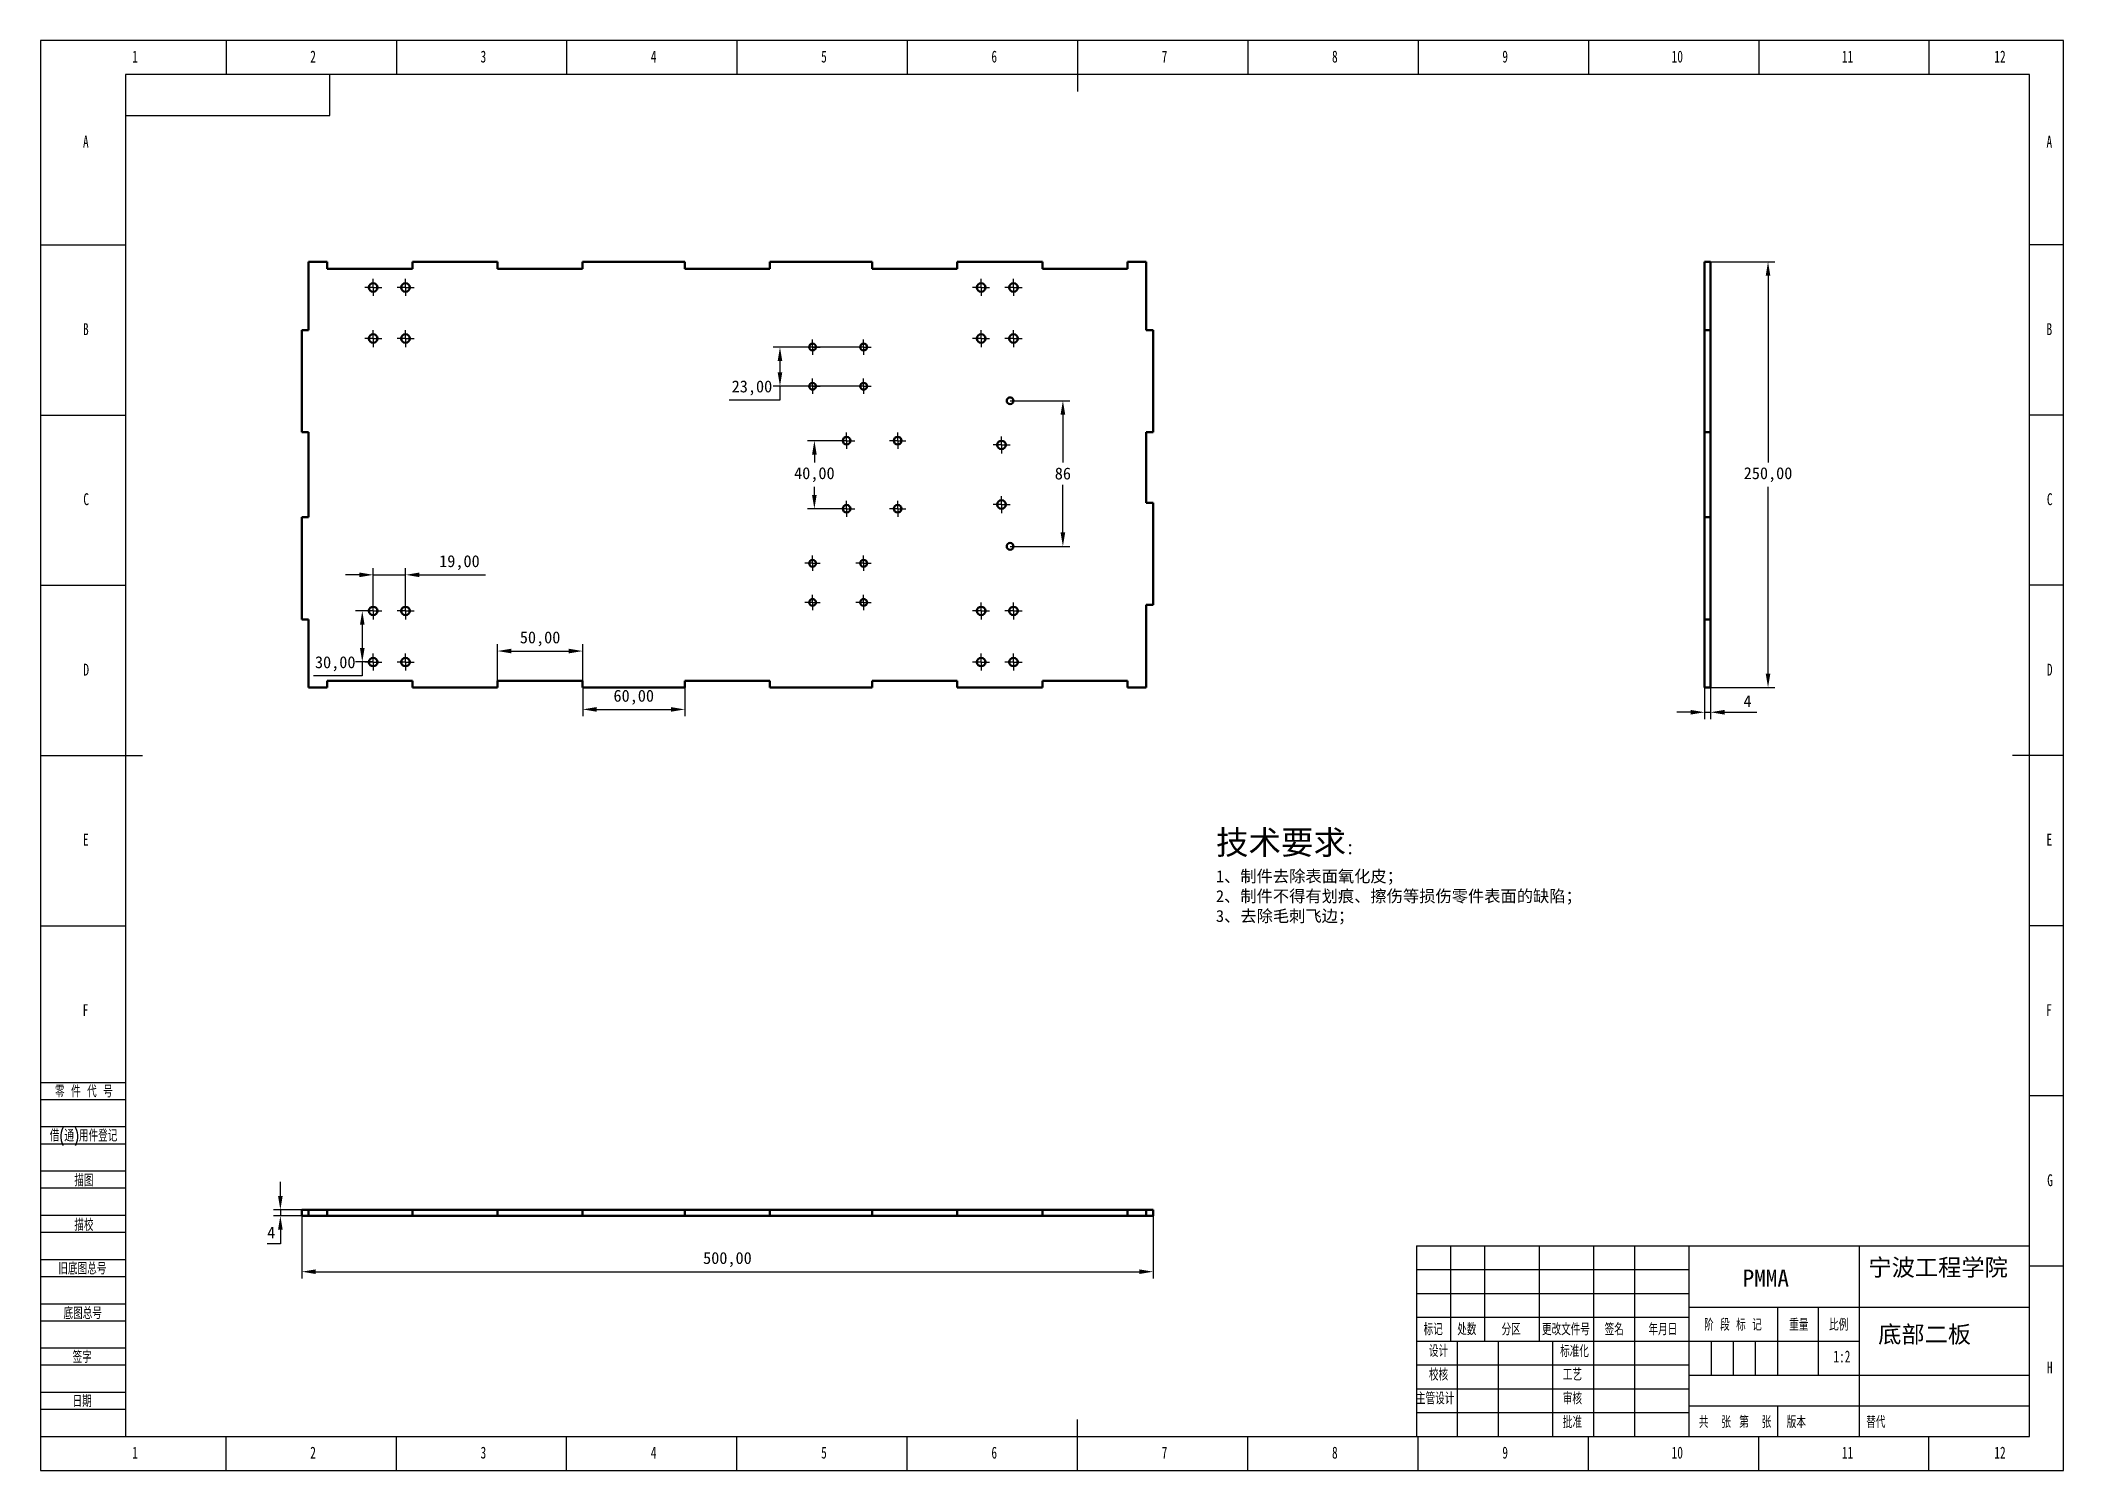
# Model space of a CAD drawing. Header units: millimetres. Extents: x 0 to 594, y 0 to 420.
import ezdxf

# ---------------------------------------------------------------- set-up
doc = ezdxf.new("R2010")
doc.units = ezdxf.units.MM
doc.header["$PDSIZE"] = -1
for name, color, linetype in [('10', 7, 'Continuous'), ('5', 7, 'Continuous'), ('SLD-0', 7, 'Continuous')]:
    doc.layers.add(name, color=color, linetype=linetype)
doc.layers.add('标注层', color=4, linetype='Continuous', lineweight=25)
doc.layers.add('轮廓实线层', color=7, linetype='Continuous', lineweight=50)
doc.styles.add('SLDTEXTSTYLE0', font='TXT', dxfattribs={"width": 0.7, "bigfont": 'bigfont'})
doc.styles.add('SLDTEXTSTYLE1', font='TXT', dxfattribs={"width": 0.614286, "bigfont": 'bigfont'})
doc.styles.add('SLDTEXTSTYLE2', font='TXT', dxfattribs={"width": 0.6, "bigfont": 'bigfont'})
doc.styles.add('SLDTEXTSTYLE3', font='TXT', dxfattribs={"width": 0.7})
doc.dimstyles.new('ISO-25', dxfattribs={"dimtxt": 2.5, "dimasz": 2.5, "dimexe": 1.25, "dimexo": 0.625, "dimtad": 1, "dimtxsty": 'Standard', "dimcen": 2.5, "dimadec": 0, "dimazin": 0, "dimtfac": 1, "dimtmove": 0, "dimatfit": 3, "dimfxl": 1, "dimarcsym": 0})

# ---------------------------------------------------------------- blocks, each defined once
blk = doc.blocks.new('SW_CENTERMARKSYMBOL_0')
at = {"layer": '10', "color": 0}
for p, q in [((-1.25, 0), (-2.25, 0)), ((0, 0), (-1.25, 0)), ((0, 1.25), (0, 2.25)), ((0, 0), (0, 1.25)), ((0, 0), (0, -1.25)), ((0, 0), (1.25, 0)), ((1.25, 0), (2.25, 0)), ((0, -1.25), (0, -2.25))]:
    blk.add_line(p, q, dxfattribs=at)
blk = doc.blocks.new('SW_CENTERMARKSYMBOL_1')
at = {"layer": '10', "color": 0}
for p, q in [((-1.25, 0), (-2.25, 0)), ((0, 0), (-1.25, 0)), ((0, 1.25), (0, 2.25)), ((0, 0), (0, 1.25)), ((0, 0), (0, -1.25)), ((0, 0), (1.25, 0)), ((1.25, 0), (2.25, 0)), ((0, -1.25), (0, -2.25))]:
    blk.add_line(p, q, dxfattribs=at)
blk = doc.blocks.new('SW_CENTERMARKSYMBOL_2')
at = {"layer": '10', "color": 0}
for p, q in [((-1.25, 0), (-2.25, 0)), ((0, 0), (-1.25, 0)), ((0, 1.25), (0, 2.25)), ((0, 0), (0, 1.25)), ((0, 0), (0, -1.25)), ((0, 0), (1.25, 0)), ((1.25, 0), (2.25, 0)), ((0, -1.25), (0, -2.25))]:
    blk.add_line(p, q, dxfattribs=at)
blk = doc.blocks.new('SW_CENTERMARKSYMBOL_3')
at = {"layer": '10', "color": 0}
for p, q in [((-1.25, 0), (-2.25, 0)), ((0, 0), (-1.25, 0)), ((0, 1.25), (0, 2.25)), ((0, 0), (0, 1.25)), ((0, 0), (0, -1.25)), ((0, 0), (1.25, 0)), ((1.25, 0), (2.25, 0)), ((0, -1.25), (0, -2.25))]:
    blk.add_line(p, q, dxfattribs=at)
blk = doc.blocks.new('SW_CENTERMARKSYMBOL_4')
at = {"layer": '10', "color": 0}
for p, q in [((-1.25, 0), (-2.25, 0)), ((0, 0), (-1.25, 0)), ((0, 1.25), (0, 2.25)), ((0, 0), (0, 1.25)), ((0, 0), (0, -1.25)), ((0, 0), (1.25, 0)), ((1.25, 0), (2.25, 0)), ((0, -1.25), (0, -2.25))]:
    blk.add_line(p, q, dxfattribs=at)
blk = doc.blocks.new('SW_CENTERMARKSYMBOL_5')
at = {"layer": '10', "color": 0}
for p, q in [((-1.25, 0), (-2.25, 0)), ((0, 0), (-1.25, 0)), ((0, 1.25), (0, 2.25)), ((0, 0), (0, 1.25)), ((0, 0), (0, -1.25)), ((0, 0), (1.25, 0)), ((1.25, 0), (2.25, 0)), ((0, -1.25), (0, -2.25))]:
    blk.add_line(p, q, dxfattribs=at)
blk = doc.blocks.new('SW_CENTERMARKSYMBOL_6')
at = {"layer": '10', "color": 0}
for p, q in [((-1.25, 0), (-2.25, 0)), ((0, 0), (-1.25, 0)), ((0, 1.25), (0, 2.25)), ((0, 0), (0, 1.25)), ((0, 0), (0, -1.25)), ((0, 0), (1.25, 0)), ((1.25, 0), (2.25, 0)), ((0, -1.25), (0, -2.25))]:
    blk.add_line(p, q, dxfattribs=at)
blk = doc.blocks.new('SW_CENTERMARKSYMBOL_7')
at = {"layer": '10', "color": 0}
for p, q in [((-1.25, 0), (-2.25, 0)), ((0, 0), (-1.25, 0)), ((0, 1.25), (0, 2.25)), ((0, 0), (0, 1.25)), ((0, 0), (0, -1.25)), ((0, 0), (1.25, 0)), ((1.25, 0), (2.25, 0)), ((0, -1.25), (0, -2.25))]:
    blk.add_line(p, q, dxfattribs=at)
blk = doc.blocks.new('SW_CENTERMARKSYMBOL_8')
at = {"layer": '10', "color": 0}
for p, q in [((-1.25, 0), (-2.5, 0)), ((0, 0), (-1.25, 0)), ((0, 1.25), (0, 2.5)), ((0, 0), (0, 1.25)), ((0, 0), (0, -1.25)), ((0, 0), (1.25, 0)), ((1.25, 0), (2.5, 0)), ((0, -1.25), (0, -2.5))]:
    blk.add_line(p, q, dxfattribs=at)
blk = doc.blocks.new('SW_CENTERMARKSYMBOL_9')
at = {"layer": '10', "color": 0}
for p, q in [((-1.25, 0), (-2.5, 0)), ((0, 0), (-1.25, 0)), ((0, 1.25), (0, 2.5)), ((0, 0), (0, 1.25)), ((0, 0), (0, -1.25)), ((0, 0), (1.25, 0)), ((1.25, 0), (2.5, 0)), ((0, -1.25), (0, -2.5))]:
    blk.add_line(p, q, dxfattribs=at)
blk = doc.blocks.new('SW_CENTERMARKSYMBOL_10')
at = {"layer": '10', "color": 0}
for p, q in [((-1.25, 0), (-2.375, 0)), ((0, 0), (-1.25, 0)), ((0, 1.25), (0, 2.375)), ((0, 0), (0, 1.25)), ((0, 0), (0, -1.25)), ((0, 0), (1.25, 0)), ((1.25, 0), (2.375, 0)), ((0, -1.25), (0, -2.375))]:
    blk.add_line(p, q, dxfattribs=at)
blk = doc.blocks.new('SW_CENTERMARKSYMBOL_11')
at = {"layer": '10', "color": 0}
for p, q in [((-1.25, 0), (-2.375, 0)), ((0, 0), (-1.25, 0)), ((0, 1.25), (0, 2.375)), ((0, 0), (0, 1.25)), ((0, 0), (0, -1.25)), ((0, 0), (1.25, 0)), ((1.25, 0), (2.375, 0)), ((0, -1.25), (0, -2.375))]:
    blk.add_line(p, q, dxfattribs=at)
blk = doc.blocks.new('SW_CENTERMARKSYMBOL_12')
at = {"layer": '10', "color": 0}
for p, q in [((-1.25, 0), (-2.375, 0)), ((0, 0), (-1.25, 0)), ((0, 1.25), (0, 2.375)), ((0, 0), (0, 1.25)), ((0, 0), (0, -1.25)), ((0, 0), (1.25, 0)), ((1.25, 0), (2.375, 0)), ((0, -1.25), (0, -2.375))]:
    blk.add_line(p, q, dxfattribs=at)
blk = doc.blocks.new('SW_CENTERMARKSYMBOL_13')
at = {"layer": '10', "color": 0}
for p, q in [((-1.25, 0), (-2.375, 0)), ((0, 0), (-1.25, 0)), ((0, 1.25), (0, 2.375)), ((0, 0), (0, 1.25)), ((0, 0), (0, -1.25)), ((0, 0), (1.25, 0)), ((1.25, 0), (2.375, 0)), ((0, -1.25), (0, -2.375))]:
    blk.add_line(p, q, dxfattribs=at)
blk = doc.blocks.new('SW_CENTERMARKSYMBOL_14')
at = {"layer": '10', "color": 0}
for p, q in [((-1.25, 0), (-2.5, 0)), ((0, 0), (-1.25, 0)), ((0, 1.25), (0, 2.5)), ((0, 0), (0, 1.25)), ((0, 0), (0, -1.25)), ((0, 0), (1.25, 0)), ((1.25, 0), (2.5, 0)), ((0, -1.25), (0, -2.5))]:
    blk.add_line(p, q, dxfattribs=at)
blk = doc.blocks.new('SW_CENTERMARKSYMBOL_15')
at = {"layer": '10', "color": 0}
for p, q in [((-1.25, 0), (-2.5, 0)), ((0, 0), (-1.25, 0)), ((0, 1.25), (0, 2.5)), ((0, 0), (0, 1.25)), ((0, 0), (0, -1.25)), ((0, 0), (1.25, 0)), ((1.25, 0), (2.5, 0)), ((0, -1.25), (0, -2.5))]:
    blk.add_line(p, q, dxfattribs=at)
blk = doc.blocks.new('SW_CENTERMARKSYMBOL_16')
at = {"layer": '10', "color": 0}
for p, q in [((-1.25, 0), (-2.5, 0)), ((0, 0), (-1.25, 0)), ((0, 1.25), (0, 2.5)), ((0, 0), (0, 1.25)), ((0, 0), (0, -1.25)), ((0, 0), (1.25, 0)), ((1.25, 0), (2.5, 0)), ((0, -1.25), (0, -2.5))]:
    blk.add_line(p, q, dxfattribs=at)
blk = doc.blocks.new('SW_CENTERMARKSYMBOL_17')
at = {"layer": '10', "color": 0}
for p, q in [((-1.25, 0), (-2.5, 0)), ((0, 0), (-1.25, 0)), ((0, 1.25), (0, 2.5)), ((0, 0), (0, 1.25)), ((0, 0), (0, -1.25)), ((0, 0), (1.25, 0)), ((1.25, 0), (2.5, 0)), ((0, -1.25), (0, -2.5))]:
    blk.add_line(p, q, dxfattribs=at)
blk = doc.blocks.new('SW_CENTERMARKSYMBOL_18')
at = {"layer": '10', "color": 0}
for p, q in [((-1.25, 0), (-2.5, 0)), ((0, 0), (-1.25, 0)), ((0, 1.25), (0, 2.5)), ((0, 0), (0, 1.25)), ((0, 0), (0, -1.25)), ((0, 0), (1.25, 0)), ((1.25, 0), (2.5, 0)), ((0, -1.25), (0, -2.5))]:
    blk.add_line(p, q, dxfattribs=at)
blk = doc.blocks.new('SW_CENTERMARKSYMBOL_19')
at = {"layer": '10', "color": 0}
for p, q in [((-1.25, 0), (-2.5, 0)), ((0, 0), (-1.25, 0)), ((0, 1.25), (0, 2.5)), ((0, 0), (0, 1.25)), ((0, 0), (0, -1.25)), ((0, 0), (1.25, 0)), ((1.25, 0), (2.5, 0)), ((0, -1.25), (0, -2.5))]:
    blk.add_line(p, q, dxfattribs=at)
blk = doc.blocks.new('SW_CENTERMARKSYMBOL_20')
at = {"layer": '10', "color": 0}
for p, q in [((-1.25, 0), (-2.5, 0)), ((0, 0), (-1.25, 0)), ((0, 1.25), (0, 2.5)), ((0, 0), (0, 1.25)), ((0, 0), (0, -1.25)), ((0, 0), (1.25, 0)), ((1.25, 0), (2.5, 0)), ((0, -1.25), (0, -2.5))]:
    blk.add_line(p, q, dxfattribs=at)
blk = doc.blocks.new('SW_CENTERMARKSYMBOL_21')
at = {"layer": '10', "color": 0}
for p, q in [((-1.25, 0), (-2.5, 0)), ((0, 0), (-1.25, 0)), ((0, 1.25), (0, 2.5)), ((0, 0), (0, 1.25)), ((0, 0), (0, -1.25)), ((0, 0), (1.25, 0)), ((1.25, 0), (2.5, 0)), ((0, -1.25), (0, -2.5))]:
    blk.add_line(p, q, dxfattribs=at)
blk = doc.blocks.new('SW_CENTERMARKSYMBOL_22')
at = {"layer": '10', "color": 0}
for p, q in [((-1.25, 0), (-2.5, 0)), ((0, 0), (-1.25, 0)), ((0, 1.25), (0, 2.5)), ((0, 0), (0, 1.25)), ((0, 0), (0, -1.25)), ((0, 0), (1.25, 0)), ((1.25, 0), (2.5, 0)), ((0, -1.25), (0, -2.5))]:
    blk.add_line(p, q, dxfattribs=at)
blk = doc.blocks.new('SW_CENTERMARKSYMBOL_23')
at = {"layer": '10', "color": 0}
for p, q in [((-1.25, 0), (-2.5, 0)), ((0, 0), (-1.25, 0)), ((0, 1.25), (0, 2.5)), ((0, 0), (0, 1.25)), ((0, 0), (0, -1.25)), ((0, 0), (1.25, 0)), ((1.25, 0), (2.5, 0)), ((0, -1.25), (0, -2.5))]:
    blk.add_line(p, q, dxfattribs=at)
blk = doc.blocks.new('SW_CENTERMARKSYMBOL_24')
at = {"layer": '10', "color": 0}
for p, q in [((-1.25, 0), (-2.5, 0)), ((0, 0), (-1.25, 0)), ((0, 1.25), (0, 2.5)), ((0, 0), (0, 1.25)), ((0, 0), (0, -1.25)), ((0, 0), (1.25, 0)), ((1.25, 0), (2.5, 0)), ((0, -1.25), (0, -2.5))]:
    blk.add_line(p, q, dxfattribs=at)
blk = doc.blocks.new('SW_CENTERMARKSYMBOL_25')
at = {"layer": '10', "color": 0}
for p, q in [((-1.25, 0), (-2.5, 0)), ((0, 0), (-1.25, 0)), ((0, 1.25), (0, 2.5)), ((0, 0), (0, 1.25)), ((0, 0), (0, -1.25)), ((0, 0), (1.25, 0)), ((1.25, 0), (2.5, 0)), ((0, -1.25), (0, -2.5))]:
    blk.add_line(p, q, dxfattribs=at)
blk = doc.blocks.new('SW_CENTERMARKSYMBOL_26')
at = {"layer": '10', "color": 0}
for p, q in [((-1.25, 0), (-2.5, 0)), ((0, 0), (-1.25, 0)), ((0, 1.25), (0, 2.5)), ((0, 0), (0, 1.25)), ((0, 0), (0, -1.25)), ((0, 0), (1.25, 0)), ((1.25, 0), (2.5, 0)), ((0, -1.25), (0, -2.5))]:
    blk.add_line(p, q, dxfattribs=at)
blk = doc.blocks.new('SW_CENTERMARKSYMBOL_27')
at = {"layer": '10', "color": 0}
for p, q in [((-1.25, 0), (-2.5, 0)), ((0, 0), (-1.25, 0)), ((0, 1.25), (0, 2.5)), ((0, 0), (0, 1.25)), ((0, 0), (0, -1.25)), ((0, 0), (1.25, 0)), ((1.25, 0), (2.5, 0)), ((0, -1.25), (0, -2.5))]:
    blk.add_line(p, q, dxfattribs=at)
blk = doc.blocks.new('SW_CENTERMARKSYMBOL_28')
at = {"layer": '10', "color": 0}
for p, q in [((-1.25, 0), (-2.5, 0)), ((0, 0), (-1.25, 0)), ((0, 1.25), (0, 2.5)), ((0, 0), (0, 1.25)), ((0, 0), (0, -1.25)), ((0, 0), (1.25, 0)), ((1.25, 0), (2.5, 0)), ((0, -1.25), (0, -2.5))]:
    blk.add_line(p, q, dxfattribs=at)
blk = doc.blocks.new('SW_CENTERMARKSYMBOL_29')
at = {"layer": '10', "color": 0}
for p, q in [((-1.25, 0), (-2.5, 0)), ((0, 0), (-1.25, 0)), ((0, 1.25), (0, 2.5)), ((0, 0), (0, 1.25)), ((0, 0), (0, -1.25)), ((0, 0), (1.25, 0)), ((1.25, 0), (2.5, 0)), ((0, -1.25), (0, -2.5))]:
    blk.add_line(p, q, dxfattribs=at)
blk = doc.blocks.new('*D31')
at = {"layer": 'Defpoints', "color": 0, "transparency": 16777216}
for p in [(159.2, 229.96), (189.2, 229.96), (189.2, 223.54)]:
    blk.add_point(p, dxfattribs=at)
at = {"layer": '标注层', "color": 0, "lineweight": -2, "transparency": 16777216}
for p, q in [((159.2, 229.96), (159.2, 221.54)), ((189.2, 229.96), (189.2, 221.54)), ((163.28, 223.54), (185.12, 223.54))]:
    blk.add_line(p, q, dxfattribs=at)
at = {"layer": '标注层', "color": 0, "transparency": 16777216}
for points in [[(163.28, 224.22), (163.28, 222.86), (159.2, 223.54)], [(185.12, 224.22), (185.12, 222.86), (189.2, 223.54)]]:
    blk.add_solid(points, dxfattribs=at)
at = {"layer": '标注层', "color": 0, "transparency": 16777216, "insert": (174.2, 227.1), "char_height": 3.5, "attachment_point": 5}
blk.add_mtext('60,00', dxfattribs=at)
blk = doc.blocks.new('*D32')
at = {"layer": 'Defpoints', "color": 0, "transparency": 16777216}
for p in [(159.2, 240.68), (134.2, 231.96), (159.2, 231.96)]:
    blk.add_point(p, dxfattribs=at)
at = {"layer": '标注层', "color": 0, "lineweight": -2, "transparency": 16777216}
for p, q in [((134.2, 231.96), (134.2, 242.68)), ((138.28, 240.68), (155.12, 240.68)), ((159.2, 231.96), (159.2, 242.68))]:
    blk.add_line(p, q, dxfattribs=at)
at = {"layer": '标注层', "color": 0, "transparency": 16777216}
for points in [[(138.28, 241.36), (138.28, 240), (134.2, 240.68)], [(155.12, 241.36), (155.12, 240), (159.2, 240.68)]]:
    blk.add_solid(points, dxfattribs=at)
at = {"layer": '标注层', "color": 0, "transparency": 16777216, "insert": (146.7, 244.24), "char_height": 3.5, "attachment_point": 5}
blk.add_mtext('50,00', dxfattribs=at)
blk = doc.blocks.new('*D33')
at = {"layer": 'Defpoints', "color": 0, "transparency": 16777216}
for p in [(97.7, 252.46), (94.49, 237.46), (97.7, 237.46)]:
    blk.add_point(p, dxfattribs=at)
at = {"layer": '标注层', "color": 0, "lineweight": -2, "transparency": 16777216}
for p, q in [((97.7, 252.46), (92.49, 252.46)), ((94.49, 248.38), (94.49, 241.54)), ((94.49, 233.38), (80.13, 233.38)), ((97.7, 237.46), (92.49, 237.46)), ((94.49, 237.46), (94.49, 233.38))]:
    blk.add_line(p, q, dxfattribs=at)
at = {"layer": '标注层', "color": 0, "transparency": 16777216}
for points in [[(93.81, 248.38), (95.17, 248.38), (94.49, 252.46)], [(93.81, 241.54), (95.17, 241.54), (94.49, 237.46)]]:
    blk.add_solid(points, dxfattribs=at)
at = {"layer": '标注层', "color": 0, "transparency": 16777216, "insert": (86.55, 236.94), "char_height": 3.5, "attachment_point": 5}
blk.add_mtext('30,00', dxfattribs=at)
blk = doc.blocks.new('*D34')
at = {"layer": 'Defpoints', "color": 0, "transparency": 16777216}
for p in [(107.2, 263.06), (97.7, 252.46), (107.2, 252.46)]:
    blk.add_point(p, dxfattribs=at)
at = {"layer": '标注层', "color": 0, "lineweight": -2, "transparency": 16777216}
for p, q in [((93.62, 263.06), (89.54, 263.06)), ((97.7, 252.46), (97.7, 265.06)), ((97.7, 263.06), (107.2, 263.06)), ((107.2, 252.46), (107.2, 265.06)), ((111.28, 263.06), (130.65, 263.06))]:
    blk.add_line(p, q, dxfattribs=at)
at = {"layer": '标注层', "color": 0, "transparency": 16777216}
for points in [[(93.62, 263.74), (93.62, 262.38), (97.7, 263.06)], [(111.28, 263.74), (111.28, 262.38), (107.2, 263.06)]]:
    blk.add_solid(points, dxfattribs=at)
at = {"layer": '标注层', "color": 0, "transparency": 16777216, "insert": (123.01, 266.62), "char_height": 3.5, "attachment_point": 5}
blk.add_mtext('19,00', dxfattribs=at)
blk = doc.blocks.new('*D35')
at = {"layer": 'Defpoints', "color": 0, "transparency": 16777216}
for p in [(236.7, 302.46), (227.23, 282.46), (236.7, 282.46)]:
    blk.add_point(p, dxfattribs=at)
at = {"layer": '标注层', "color": 0, "lineweight": -2, "transparency": 16777216}
for p, q in [((236.7, 302.46), (225.23, 302.46)), ((227.23, 298.38), (227.23, 296.02)), ((227.23, 286.54), (227.23, 288.89)), ((236.7, 282.46), (225.23, 282.46))]:
    blk.add_line(p, q, dxfattribs=at)
at = {"layer": '标注层', "color": 0, "transparency": 16777216}
for points in [[(226.55, 298.38), (227.91, 298.38), (227.23, 302.46)], [(226.55, 286.54), (227.91, 286.54), (227.23, 282.46)]]:
    blk.add_solid(points, dxfattribs=at)
at = {"layer": '标注层', "color": 0, "transparency": 16777216, "insert": (227.23, 292.46), "char_height": 3.5, "attachment_point": 5}
blk.add_mtext('40,00', dxfattribs=at)
blk = doc.blocks.new('*D36')
at = {"layer": 'Defpoints', "color": 0, "transparency": 16777216}
for p in [(241.7, 329.96), (217.13, 318.46), (241.7, 318.46)]:
    blk.add_point(p, dxfattribs=at)
at = {"layer": '标注层', "color": 0, "lineweight": -2, "transparency": 16777216}
for p, q in [((241.7, 329.96), (215.13, 329.96)), ((217.13, 325.88), (217.13, 322.54)), ((241.7, 318.46), (215.13, 318.46)), ((217.13, 318.46), (217.13, 314.38)), ((217.13, 314.38), (202.19, 314.38))]:
    blk.add_line(p, q, dxfattribs=at)
at = {"layer": '标注层', "color": 0, "transparency": 16777216}
for points in [[(216.45, 325.88), (217.81, 325.88), (217.13, 329.96)], [(216.45, 322.54), (217.81, 322.54), (217.13, 318.46)]]:
    blk.add_solid(points, dxfattribs=at)
at = {"layer": '标注层', "color": 0, "transparency": 16777216, "insert": (208.9, 317.94), "char_height": 3.5, "attachment_point": 5}
blk.add_mtext('23,00', dxfattribs=at)
blk = doc.blocks.new('*D37')
at = {"layer": 'Defpoints', "color": 0, "transparency": 16777216}
for p in [(284.7, 314.18), (284.7, 271.42), (300.2, 271.42)]:
    blk.add_point(p, dxfattribs=at)
at = {"layer": '标注层', "color": 0, "lineweight": -2, "transparency": 16777216}
for p, q in [((284.7, 314.18), (302.2, 314.18)), ((300.2, 310.1), (300.2, 296.07)), ((300.2, 275.5), (300.2, 289.53)), ((284.7, 271.42), (302.2, 271.42))]:
    blk.add_line(p, q, dxfattribs=at)
at = {"layer": '标注层', "color": 0, "transparency": 16777216}
for points in [[(299.52, 310.1), (300.88, 310.1), (300.2, 314.18)], [(299.52, 275.5), (300.88, 275.5), (300.2, 271.42)]]:
    blk.add_solid(points, dxfattribs=at)
at = {"layer": '标注层', "color": 0, "transparency": 16777216, "insert": (300.2, 292.8), "char_height": 3.5, "attachment_point": 5}
blk.add_mtext('86', dxfattribs=at)
blk = doc.blocks.new('*D38')
at = {"layer": 'Defpoints', "color": 0, "transparency": 16777216}
for p in [(490.38, 354.96), (490.38, 229.96), (507.24, 229.96)]:
    blk.add_point(p, dxfattribs=at)
at = {"layer": '标注层', "color": 0, "lineweight": -2, "transparency": 16777216}
for p, q in [((490.38, 354.96), (509.24, 354.96)), ((507.24, 350.88), (507.24, 296.02)), ((507.24, 234.04), (507.24, 288.89)), ((490.38, 229.96), (509.24, 229.96))]:
    blk.add_line(p, q, dxfattribs=at)
at = {"layer": '标注层', "color": 0, "transparency": 16777216}
for points in [[(506.56, 350.88), (507.92, 350.88), (507.24, 354.96)], [(506.56, 234.04), (507.92, 234.04), (507.24, 229.96)]]:
    blk.add_solid(points, dxfattribs=at)
at = {"layer": '标注层', "color": 0, "transparency": 16777216, "insert": (507.24, 292.46), "char_height": 3.5, "attachment_point": 5}
blk.add_mtext('250,00', dxfattribs=at)
blk = doc.blocks.new('*D39')
at = {"layer": 'Defpoints', "color": 0, "transparency": 16777216}
for p in [(488.58, 229.96), (490.38, 229.96), (490.38, 222.7)]:
    blk.add_point(p, dxfattribs=at)
at = {"layer": '标注层', "color": 0, "lineweight": -2, "transparency": 16777216}
for p, q in [((488.58, 229.96), (488.58, 220.7)), ((490.38, 229.96), (490.38, 220.7)), ((484.5, 222.7), (480.42, 222.7)), ((488.58, 222.7), (490.38, 222.7)), ((494.46, 222.7), (503.92, 222.7))]:
    blk.add_line(p, q, dxfattribs=at)
at = {"layer": '标注层', "color": 0, "transparency": 16777216}
for points in [[(484.5, 223.38), (484.5, 222.02), (488.58, 222.7)], [(494.46, 223.38), (494.46, 222.02), (490.38, 222.7)]]:
    blk.add_solid(points, dxfattribs=at)
at = {"layer": '标注层', "color": 0, "transparency": 16777216, "insert": (501.23, 225.97), "char_height": 3.5, "attachment_point": 5}
blk.add_mtext('4', dxfattribs=at)
blk = doc.blocks.new('*D40')
at = {"layer": 'Defpoints', "color": 0, "transparency": 16777216}
for p in [(76.7, 74.79), (326.7, 74.79), (326.7, 58.4)]:
    blk.add_point(p, dxfattribs=at)
at = {"layer": '标注层', "color": 0, "lineweight": -2, "transparency": 16777216}
for p, q in [((76.7, 74.79), (76.7, 56.4)), ((326.7, 74.79), (326.7, 56.4)), ((80.78, 58.4), (322.62, 58.4))]:
    blk.add_line(p, q, dxfattribs=at)
at = {"layer": '标注层', "color": 0, "transparency": 16777216}
for points in [[(80.78, 59.08), (80.78, 57.72), (76.7, 58.4)], [(322.62, 59.08), (322.62, 57.72), (326.7, 58.4)]]:
    blk.add_solid(points, dxfattribs=at)
at = {"layer": '标注层', "color": 0, "transparency": 16777216, "insert": (201.7, 61.97), "char_height": 3.5, "attachment_point": 5}
blk.add_mtext('500,00', dxfattribs=at)
blk = doc.blocks.new('*D41')
at = {"layer": 'Defpoints', "color": 0, "transparency": 16777216}
for p in [(70.44, 74.79), (76.7, 76.59), (76.7, 74.79)]:
    blk.add_point(p, dxfattribs=at)
at = {"layer": '标注层', "color": 0, "lineweight": -2, "transparency": 16777216}
for p, q in [((70.44, 80.67), (70.44, 84.75)), ((76.7, 76.59), (68.44, 76.59)), ((76.7, 74.79), (68.44, 74.79)), ((70.44, 76.59), (70.44, 74.79)), ((70.44, 66.63), (66.58, 66.63)), ((70.44, 70.71), (70.44, 66.63))]:
    blk.add_line(p, q, dxfattribs=at)
at = {"layer": '标注层', "color": 0, "transparency": 16777216}
for points in [[(69.76, 80.67), (71.12, 80.67), (70.44, 76.59)], [(69.76, 70.71), (71.12, 70.71), (70.44, 74.79)]]:
    blk.add_solid(points, dxfattribs=at)
at = {"layer": '标注层', "color": 0, "transparency": 16777216, "insert": (67.75, 69.9), "char_height": 3.5, "attachment_point": 5}
blk.add_mtext('4', dxfattribs=at)

msp = doc.modelspace()

# ---------------------------------------------------------------- linework, layer by layer
at = {"layer": '5', "color": 7}
for p, q in [((594.0053, 420), (0, 420)), ((0, 420), (0, 0)), ((594.0053, 0), (594.0053, 420)), ((0, 114), (25, 114)), ((0, 109), (25, 109)), ((0, 101), (25, 101)), ((0, 96), (25, 96)), ((0, 88), (25, 88)), ((0, 83), (25, 83)), ((0, 75), (25, 75)), ((0, 70), (25, 70)), ((0, 62), (25, 62)), ((0, 57), (25, 57)), ((404, 59), (484, 59)), ((0, 49), (25, 49)), ((404, 52), (484, 52)), ((0, 44), (25, 44)), ((0, 36), (25, 36)), ((490.5, 38), (490.5, 28)), ((497, 38), (497, 28)), ((503.5, 38), (503.5, 28)), ((0, 31), (25, 31)), ((0, 23), (25, 23)), ((0, 18), (25, 18)), ((0, 0), (594.0053, 0))]:
    msp.add_line(p, q, dxfattribs=at)
at = {"layer": '5'}
for p, q in [((54.5, 420), (54.5, 410)), ((104.5, 420), (104.5, 410)), ((154.5, 420), (154.5, 410)), ((204.5, 420), (204.5, 410)), ((254.5, 420), (254.5, 410)), ((354.5, 420), (354.5, 410)), ((404.5, 420), (404.5, 410)), ((454.5, 420), (454.5, 410)), ((504.5, 420), (504.5, 410)), ((554.5, 420), (554.5, 410)), ((0, 360), (25, 360)), ((594.0053, 360), (584.0053, 360)), ((0, 310), (25, 310)), ((594.0053, 310), (584.0053, 310)), ((0, 260), (25, 260)), ((594.0053, 260), (584.0053, 260)), ((0, 160), (25, 160)), ((594.0053, 160), (584.0053, 160)), ((594.0053, 110), (584.0053, 110)), ((594.0053, 60), (584.0053, 60)), ((54.5, 0), (54.5, 10)), ((104.5, 0), (104.5, 10)), ((154.5, 0), (154.5, 10)), ((204.5, 0), (204.5, 10)), ((254.5, 0), (254.5, 10)), ((354.5, 0), (354.5, 10)), ((404.5, 0), (404.5, 10)), ((454.5, 0), (454.5, 10)), ((504.5, 0), (504.5, 10)), ((554.5, 0), (554.5, 10))]:
    msp.add_line(p, q, dxfattribs=at)
at = {"layer": '5', "lineweight": 25}
for p, q in [((304.5027, 420), (304.5027, 405)), ((0, 210), (30, 210)), ((594.0053, 210), (579.0053, 210)), ((304.5027, 0), (304.5027, 15))]:
    msp.add_line(p, q, dxfattribs=at)
at = {"layer": '5', "color": 7, "lineweight": 25}
for p, q in [((584.0053, 410), (25, 410)), ((25, 410), (25, 10)), ((85, 398), (85, 410)), ((584.0053, 10), (584.0053, 410)), ((25, 398), (85, 398)), ((404, 66), (584, 66)), ((404, 66), (404, 10)), ((414, 66), (414, 38)), ((424, 66), (424, 38)), ((440, 66), (440, 38)), ((456, 66), (456, 10)), ((468, 66), (468, 38)), ((484, 66), (484, 10)), ((534, 66), (534, 38)), ((484, 48), (584, 48)), ((510, 48), (510, 28)), ((522, 48), (522, 28)), ((404, 45), (484, 45)), ((404, 38), (534, 38)), ((416, 38), (416, 10)), ((428, 38), (428, 10)), ((444, 38), (444, 10)), ((468, 38), (468, 10)), ((534, 38), (534, 10)), ((404, 31), (484, 31)), ((404, 24), (484, 24)), ((484, 28), (584, 28)), ((484.0053, 18.9847), (584.0053, 18.9847)), ((510, 18.9847), (510, 10)), ((404, 17), (484, 17)), ((0, 10), (584.0053, 10))]:
    msp.add_line(p, q, dxfattribs=at)
at = {"layer": '轮廓实线层'}
for p, q in [((78.6962, 334.9565), (78.6962, 354.9565)), ((84.1962, 354.9565), (78.6962, 354.9565)), ((84.1962, 354.9565), (84.1962, 352.9565)), ((84.1962, 352.9565), (109.1962, 352.9565)), ((109.1962, 352.9565), (109.1962, 354.9565)), ((134.1962, 354.9565), (109.1962, 354.9565)), ((134.1962, 354.9565), (134.1962, 352.9565)), ((134.1962, 352.9565), (159.1962, 352.9565)), ((159.1962, 352.9565), (159.1962, 354.9565)), ((189.1962, 354.9565), (159.1962, 354.9565)), ((189.1962, 354.9565), (189.1962, 352.9565)), ((189.1962, 352.9565), (214.1962, 352.9565)), ((214.1962, 352.9565), (214.1962, 354.9565)), ((244.1962, 354.9565), (214.1962, 354.9565)), ((244.1962, 354.9565), (244.1962, 352.9565)), ((244.1962, 352.9565), (269.1962, 352.9565)), ((269.1962, 352.9565), (269.1962, 354.9565)), ((294.1962, 354.9565), (269.1962, 354.9565)), ((294.1962, 354.9565), (294.1962, 352.9565)), ((294.1962, 352.9565), (319.1962, 352.9565)), ((319.1962, 352.9565), (319.1962, 354.9565)), ((324.6962, 354.9565), (319.1962, 354.9565)), ((324.6962, 354.9565), (324.6962, 334.9565)), ((488.5763, 354.9565), (490.3763, 354.9565)), ((488.5763, 334.9565), (488.5763, 354.9565)), ((490.3763, 334.9565), (490.3763, 354.9565)), ((76.6962, 334.9565), (78.6962, 334.9565)), ((76.6962, 334.9565), (76.6962, 304.9565)), ((324.6962, 334.9565), (326.6962, 334.9565)), ((326.6962, 304.9565), (326.6962, 334.9565)), ((488.5763, 334.9565), (488.5763, 304.9565)), ((488.5763, 334.9565), (490.3763, 334.9565)), ((490.3763, 334.9565), (490.3763, 304.9565)), ((78.6962, 304.9565), (76.6962, 304.9565)), ((78.6962, 279.9565), (78.6962, 304.9565)), ((326.6962, 304.9565), (324.6962, 304.9565)), ((324.6962, 304.9565), (324.6962, 284.2322)), ((488.5763, 304.9565), (490.3763, 304.9565)), ((488.5763, 279.9565), (488.5763, 304.9565)), ((490.3763, 279.9565), (490.3763, 304.9565)), ((76.6962, 279.9565), (78.6962, 279.9565)), ((76.6962, 279.9565), (76.6962, 249.9565)), ((324.6962, 284.2322), (326.6962, 284.2322)), ((326.6962, 254.2322), (326.6962, 284.2322)), ((488.5763, 279.9565), (490.3763, 279.9565)), ((488.5763, 279.9565), (488.5763, 249.9565)), ((490.3763, 279.9565), (490.3763, 249.9565)), ((78.6962, 249.9565), (76.6962, 249.9565)), ((78.6962, 229.9565), (78.6962, 249.9565)), ((326.6962, 254.2322), (324.6962, 254.2322)), ((324.6962, 254.2322), (324.6962, 229.9565)), ((488.5763, 249.9565), (490.3763, 249.9565)), ((488.5763, 229.9565), (488.5763, 249.9565)), ((490.3763, 229.9565), (490.3763, 249.9565)), ((109.1962, 231.9565), (84.1962, 231.9565)), ((84.1962, 231.9565), (84.1962, 229.9565)), ((109.1962, 229.9565), (109.1962, 231.9565)), ((159.1962, 231.9565), (134.1962, 231.9565)), ((134.1962, 231.9565), (134.1962, 229.9565)), ((159.1962, 229.9565), (159.1962, 231.9565)), ((214.1962, 231.9565), (189.1962, 231.9565)), ((189.1962, 231.9565), (189.1962, 229.9565)), ((214.1962, 229.9565), (214.1962, 231.9565)), ((269.1962, 231.9565), (244.1962, 231.9565)), ((244.1962, 231.9565), (244.1962, 229.9565)), ((269.1962, 229.9565), (269.1962, 231.9565)), ((319.1962, 231.9565), (294.1962, 231.9565)), ((294.1962, 231.9565), (294.1962, 229.9565)), ((319.1962, 229.9565), (319.1962, 231.9565)), ((78.6962, 229.9565), (84.1962, 229.9565)), ((109.1962, 229.9565), (134.1962, 229.9565)), ((159.1962, 229.9565), (189.1962, 229.9565)), ((214.1962, 229.9565), (244.1962, 229.9565)), ((269.1962, 229.9565), (294.1962, 229.9565)), ((319.1962, 229.9565), (324.6962, 229.9565)), ((490.3763, 229.9565), (488.5763, 229.9565)), ((76.6962, 76.587), (76.6962, 74.787)), ((76.6962, 76.587), (78.6962, 76.587)), ((76.6962, 74.787), (78.6962, 74.787)), ((78.6962, 76.587), (78.6962, 74.787)), ((84.1962, 76.587), (78.6962, 76.587)), ((84.1962, 74.787), (78.6962, 74.787)), ((84.1962, 76.587), (84.1962, 74.787)), ((84.1962, 76.587), (109.1962, 76.587)), ((84.1962, 74.787), (109.1962, 74.787)), ((109.1962, 76.587), (109.1962, 74.787)), ((134.1962, 76.587), (109.1962, 76.587)), ((134.1962, 74.787), (109.1962, 74.787)), ((134.1962, 76.587), (134.1962, 74.787)), ((134.1962, 76.587), (159.1962, 76.587)), ((134.1962, 74.787), (159.1962, 74.787)), ((159.1962, 76.587), (159.1962, 74.787)), ((189.1962, 76.587), (159.1962, 76.587)), ((189.1962, 74.787), (159.1962, 74.787)), ((189.1962, 76.587), (189.1962, 74.787)), ((189.1962, 76.587), (214.1962, 76.587)), ((189.1962, 74.787), (214.1962, 74.787)), ((214.1962, 76.587), (214.1962, 74.787)), ((244.1962, 76.587), (214.1962, 76.587)), ((244.1962, 74.787), (214.1962, 74.787)), ((244.1962, 76.587), (244.1962, 74.787)), ((244.1962, 76.587), (269.1962, 76.587)), ((244.1962, 74.787), (269.1962, 74.787)), ((269.1962, 76.587), (269.1962, 74.787)), ((294.1962, 76.587), (269.1962, 76.587)), ((294.1962, 74.787), (269.1962, 74.787)), ((294.1962, 76.587), (294.1962, 74.787)), ((294.1962, 76.587), (319.1962, 76.587)), ((294.1962, 74.787), (319.1962, 74.787)), ((319.1962, 76.587), (319.1962, 74.787)), ((324.6962, 76.587), (319.1962, 76.587)), ((324.6962, 74.787), (319.1962, 74.787)), ((324.6962, 74.787), (324.6962, 76.587)), ((324.6962, 76.587), (326.6962, 76.587)), ((324.6962, 74.787), (326.6962, 74.787)), ((326.6962, 76.587), (326.6962, 74.787))]:
    msp.add_line(p, q, dxfattribs=at)
for centre, radius in [((97.6962, 347.4565), 1.25), ((107.1962, 347.4565), 1.25), ((276.1962, 347.4565), 1.25), ((285.6962, 347.4565), 1.25), ((97.6962, 332.4565), 1.25), ((107.1962, 332.4565), 1.25), ((276.1962, 332.4565), 1.25), ((285.6962, 332.4565), 1.25), ((226.6962, 329.9565), 1), ((241.6962, 329.9565), 1), ((226.6962, 318.4565), 1), ((241.6962, 318.4565), 1), ((284.6962, 314.1833), 1), ((236.6962, 302.4565), 1.125), ((251.6962, 302.4565), 1.125), ((282.1962, 301.2065), 1.25), ((236.6962, 282.4565), 1.125), ((251.6962, 282.4565), 1.125), ((282.1962, 283.7065), 1.25), ((226.6962, 266.4565), 1), ((241.6962, 266.4565), 1), ((284.6962, 271.4155), 1), ((226.6962, 254.9565), 1), ((241.6962, 254.9565), 1), ((97.6962, 252.4565), 1.25), ((107.1962, 252.4565), 1.25), ((276.1962, 252.4565), 1.25), ((285.6962, 252.4565), 1.25), ((97.6962, 237.4565), 1.25), ((107.1962, 237.4565), 1.25), ((276.1962, 237.4565), 1.25), ((285.6962, 237.4565), 1.25)]:
    msp.add_circle(centre, radius, dxfattribs=at)

# ---------------------------------------------------------------- block references
for name, p in [('SW_CENTERMARKSYMBOL_14', (97.6962, 347.4565)), ('SW_CENTERMARKSYMBOL_25', (107.1962, 347.4565)), ('SW_CENTERMARKSYMBOL_26', (276.1962, 347.4565)), ('SW_CENTERMARKSYMBOL_18', (285.6962, 347.4565)), ('SW_CENTERMARKSYMBOL_24', (97.6962, 332.4565)), ('SW_CENTERMARKSYMBOL_23', (107.1962, 332.4565)), ('SW_CENTERMARKSYMBOL_17', (276.1962, 332.4565)), ('SW_CENTERMARKSYMBOL_16', (285.6962, 332.4565)), ('SW_CENTERMARKSYMBOL_7', (226.6962, 329.9565)), ('SW_CENTERMARKSYMBOL_3', (241.6962, 329.9565)), ('SW_CENTERMARKSYMBOL_6', (226.6962, 318.4565)), ('SW_CENTERMARKSYMBOL_1', (241.6962, 318.4565)), ('SW_CENTERMARKSYMBOL_10', (236.6962, 302.4565)), ('SW_CENTERMARKSYMBOL_13', (251.6962, 302.4565)), ('SW_CENTERMARKSYMBOL_8', (282.1962, 301.2065)), ('SW_CENTERMARKSYMBOL_9', (282.1962, 283.7065)), ('SW_CENTERMARKSYMBOL_12', (236.6962, 282.4565)), ('SW_CENTERMARKSYMBOL_11', (251.6962, 282.4565)), ('SW_CENTERMARKSYMBOL_5', (226.6962, 266.4565)), ('SW_CENTERMARKSYMBOL_2', (241.6962, 266.4565)), ('SW_CENTERMARKSYMBOL_4', (226.6962, 254.9565)), ('SW_CENTERMARKSYMBOL_0', (241.6962, 254.9565)), ('SW_CENTERMARKSYMBOL_28', (97.6962, 252.4565)), ('SW_CENTERMARKSYMBOL_29', (107.1962, 252.4565)), ('SW_CENTERMARKSYMBOL_20', (276.1962, 252.4565)), ('SW_CENTERMARKSYMBOL_19', (285.6962, 252.4565)), ('SW_CENTERMARKSYMBOL_27', (97.6962, 237.4565)), ('SW_CENTERMARKSYMBOL_22', (107.1962, 237.4565)), ('SW_CENTERMARKSYMBOL_21', (276.1962, 237.4565)), ('SW_CENTERMARKSYMBOL_15', (285.6962, 237.4565))]:
    msp.add_blockref(name, p, dxfattribs=at)

# ---------------------------------------------------------------- texts
at = {"layer": '10', "char_height": 3.5, "attachment_point": 2}
for s, insert, style in [('1', (27.7944, 417.0199), 'SLDTEXTSTYLE3'), ('2', (80.0444, 417.0199), 'SLDTEXTSTYLE3'), ('3', (130.0444, 417.0199), 'SLDTEXTSTYLE3'), ('4', (180.0444, 417.0199), 'SLDTEXTSTYLE3'), ('5', (230.0444, 417.0199), 'SLDTEXTSTYLE3'), ('6', (280.0469, 417.0199), 'SLDTEXTSTYLE3'), ('7', (330.0469, 417.0199), 'SLDTEXTSTYLE3'), ('8', (380.0469, 417.0199), 'SLDTEXTSTYLE3'), ('9', (430.0469, 417.0199), 'SLDTEXTSTYLE3'), ('10', (480.5889, 417.0199), 'SLDTEXTSTYLE3'), ('11', (530.5889, 417.0199), 'SLDTEXTSTYLE3'), ('12', (575.3439, 417.0199), 'SLDTEXTSTYLE3'), ('A', (13.3203, 392.0199), 'SLDTEXTSTYLE3'), ('A', (589.8303, 392.0199), 'SLDTEXTSTYLE3'), ('B', (13.3203, 336.9654), 'SLDTEXTSTYLE3'), ('B', (589.8303, 336.9654), 'SLDTEXTSTYLE3'), ('C', (13.4273, 287.0199), 'SLDTEXTSTYLE3'), ('C', (589.9373, 287.0199), 'SLDTEXTSTYLE3'), ('D', (13.4297, 236.9654), 'SLDTEXTSTYLE3'), ('D', (589.9397, 236.9654), 'SLDTEXTSTYLE3'), ('E', (13.3179, 187.0199), 'SLDTEXTSTYLE3'), ('E', (589.8279, 187.0199), 'SLDTEXTSTYLE3'), ('F', (13.2243, 136.9654), 'SLDTEXTSTYLE3'), ('F', (589.7343, 136.9654), 'SLDTEXTSTYLE3'), ('G', (590.0491, 87.0199), 'SLDTEXTSTYLE3'), ('H', (589.9397, 32.0199), 'SLDTEXTSTYLE3'), ('主管设计', (409.5184, 22.9442), 'SLDTEXTSTYLE0'), ('1', (27.7944, 7.0199), 'SLDTEXTSTYLE3'), ('2', (80.0444, 7.0199), 'SLDTEXTSTYLE3'), ('3', (130.0444, 7.0199), 'SLDTEXTSTYLE3'), ('4', (180.0444, 7.0199), 'SLDTEXTSTYLE3'), ('5', (230.0444, 7.0199), 'SLDTEXTSTYLE3'), ('6', (280.0469, 7.0199), 'SLDTEXTSTYLE3'), ('7', (330.0469, 7.0199), 'SLDTEXTSTYLE3'), ('8', (380.0469, 7.0199), 'SLDTEXTSTYLE3'), ('9', (430.0469, 7.0199), 'SLDTEXTSTYLE3'), ('10', (480.5889, 7.0199), 'SLDTEXTSTYLE3'), ('11', (530.5889, 7.0199), 'SLDTEXTSTYLE3'), ('12', (575.3439, 7.0199), 'SLDTEXTSTYLE3')]:
    msp.add_mtext(s, dxfattribs=dict(at, insert=insert, style=style))
at = {"layer": '10', "color": 7, "char_height": 3.5}
for s, insert, attachment_point, style in [('零 件 代 号', (4.2849, 113.1242), 1, 'SLDTEXTSTYLE1'), ('借(通)用件登记', (2.7355, 100.137), 1, 'SLDTEXTSTYLE0'), ('描图', (12.7617, 86.9834), 2, 'SLDTEXTSTYLE0'), ('描校', (12.7617, 73.8814), 2, 'SLDTEXTSTYLE0'), ('旧底图总号', (5.2617, 61.0888), 1, 'SLDTEXTSTYLE0'), ('底图总号', (6.7617, 47.9751), 1, 'SLDTEXTSTYLE0'), ('标记', (408.9122, 43.2318), 2, 'SLDTEXTSTYLE0'), ('处数', (418.8003, 43.2318), 2, 'SLDTEXTSTYLE0'), ('分区', (431.8304, 43.2318), 2, 'SLDTEXTSTYLE0'), ('更改文件号', (447.9013, 43.2318), 2, 'SLDTEXTSTYLE0'), ('签名', (462.0762, 43.2318), 2, 'SLDTEXTSTYLE0'), ('年月日', (476.3574, 43.2318), 2, 'SLDTEXTSTYLE0'), ('阶 段 标 记', (496.9262, 44.5695), 2, 'SLDTEXTSTYLE1'), ('重量', (516.2895, 44.5695), 2, 'SLDTEXTSTYLE0'), ('比例', (527.9819, 44.5695), 2, 'SLDTEXTSTYLE0'), ('设计', (410.4994, 36.8674), 2, 'SLDTEXTSTYLE0'), ('标准化', (450.4168, 36.8018), 2, 'SLDTEXTSTYLE0'), ('签字', (12.2444, 35.1094), 2, 'SLDTEXTSTYLE0'), ('校核', (410.4994, 29.9213), 2, 'SLDTEXTSTYLE0'), ('工艺', (449.8017, 29.9213), 2, 'SLDTEXTSTYLE0'), ('日期', (12.2444, 22.1483), 2, 'SLDTEXTSTYLE0'), ('审核', (449.8017, 22.9442), 2, 'SLDTEXTSTYLE0'), ('批准', (449.8017, 15.9569), 2, 'SLDTEXTSTYLE0'), ('共  张', (491.6409, 15.9971), 2, 'SLDTEXTSTYLE2'), ('第  张', (503.4958, 15.9971), 2, 'SLDTEXTSTYLE2'), ('版本', (515.5521, 15.9971), 2, 'SLDTEXTSTYLE0')]:
    msp.add_mtext(s, dxfattribs=dict(at, insert=insert, attachment_point=attachment_point, style=style))
at = {"layer": 'SLD-0', "char_height": 3.5}
for s, insert, attachment_point, style in [('1:2', (528.9242, 35.2366), 2, 'SLDTEXTSTYLE3'), ('替代', (536.0783, 15.9971), 1, 'SLDTEXTSTYLE0')]:
    msp.add_mtext(s, dxfattribs=dict(at, insert=insert, attachment_point=attachment_point, style=style))
at = {"layer": '标注层', "attachment_point": 1}
for s, width, insert, char_height in [('{\\fFangSong|b0|i0|c134|p49;\\H2x;技术要求\\H0.5x;：\\P1、制件去除表面氧化皮；\\P2、制件不得有划痕、擦伤等损伤零件表面的缺陷；\\P3、去除毛刺飞边；}', 195.790705, (345.1491, 187.9601), 3.5), ('{\\fFangSong|b0|i0|c134|p49;宁波工程学院}', 42.627539, (536.7191, 62.1658), 5), ('{\\fFangSong|b0|i0|c134|p49;PMMA}', 44.202691, (499.7896, 59.0194), 5), ('{\\fSimSun|b0|i0|c134|p2;底部二板}', 38.744492, (539.5728, 42.5138), 5)]:
    msp.add_mtext_dynamic_manual_height_columns(s, width=width, gutter_width=17.5, heights=[0], dxfattribs=dict(at, insert=insert, char_height=char_height))

# ---------------------------------------------------------------- dimensions: what is measured, and where the dimension line sits
at = {"layer": '标注层'}
for base, p1, p2, picture, middle in [((507.2379, 229.9565), (490.3763, 354.9565), (490.3763, 229.9565), '*D38', (507.2379, 292.4565)), ((217.1277, 318.4565), (241.6962, 329.9565), (241.6962, 318.4565), '*D36', (208.8953, 317.9422)), ((227.2314, 282.4565), (236.6962, 302.4565), (236.6962, 282.4565), '*D35', (227.2314, 292.4565)), ((94.4872, 237.4565), (97.6962, 252.4565), (97.6962, 237.4565), '*D33', (86.5465, 236.9422))]:
    dim = msp.add_linear_dim(base=base, p1=p1, p2=p2, angle=90, dimstyle='ISO-25', override={"dimtxt": 3.5, "dimasz": 4.08, "dimexe": 2, "dimexo": 0, "dimgap": 1.524, "dimtih": 1, "dimtoh": 1, "dimlfac": 2, "dimzin": 0, "dimadec": 2, "dimtzin": 0}, dxfattribs=at)
    dim.commit()
    dim.dimension.update_dxf_attribs({"geometry": picture, "text_midpoint": middle})
for base, p1, p2, text, picture, middle in [((300.2026, 271.4155), (284.6962, 314.1833), (284.6962, 271.4155), '86', '*D37', (300.2026, 292.7994)), ((70.436, 74.787), (76.6962, 76.587), (76.6962, 74.787), '4', '*D41', (67.7453, 69.901))]:
    dim = msp.add_linear_dim(base=base, p1=p1, p2=p2, angle=90, text=text, dimstyle='ISO-25', override={"dimtxt": 3.5, "dimasz": 4.08, "dimexe": 2, "dimexo": 0, "dimgap": 1.524, "dimtih": 1, "dimtoh": 1, "dimlfac": 2, "dimzin": 0, "dimadec": 2, "dimtzin": 0}, dxfattribs=at)
    dim.commit()
    dim.dimension.update_dxf_attribs({"geometry": picture, "text_midpoint": middle})
for base, p1, p2, picture, middle in [((107.1962, 263.0551), (97.6962, 252.4565), (107.1962, 252.4565), '*D34', (123.0052, 266.6208)), ((159.1962, 240.6771), (134.1962, 231.9565), (159.1962, 231.9565), '*D32', (146.6962, 244.2428)), ((189.1962, 223.5359), (159.1962, 229.9565), (189.1962, 229.9565), '*D31', (174.1962, 227.1015)), ((326.6962, 58.4003), (76.6962, 74.787), (326.6962, 74.787), '*D40', (201.6962, 61.966))]:
    dim = msp.add_linear_dim(base=base, p1=p1, p2=p2, dimstyle='ISO-25', override={"dimtxt": 3.5, "dimasz": 4.08, "dimexe": 2, "dimexo": 0, "dimgap": 1.524, "dimtih": 1, "dimtoh": 1, "dimlfac": 2, "dimzin": 0, "dimadec": 2, "dimtzin": 0}, dxfattribs=at)
    dim.commit()
    dim.dimension.update_dxf_attribs({"geometry": picture, "text_midpoint": middle})
dim = msp.add_linear_dim(base=(490.3763, 222.6981), p1=(488.5763, 229.9565), p2=(490.3763, 229.9565), text='4', dimstyle='ISO-25', override={"dimtxt": 3.5, "dimasz": 4.08, "dimexe": 2, "dimexo": 0, "dimgap": 1.524, "dimtih": 1, "dimtoh": 1, "dimlfac": 2, "dimzin": 0, "dimadec": 2, "dimtzin": 0}, dxfattribs=at)
dim.commit()
dim.dimension.update_dxf_attribs({"geometry": '*D39', "text_midpoint": (501.227, 225.9721)})

doc.saveas('drawing.dxf')
